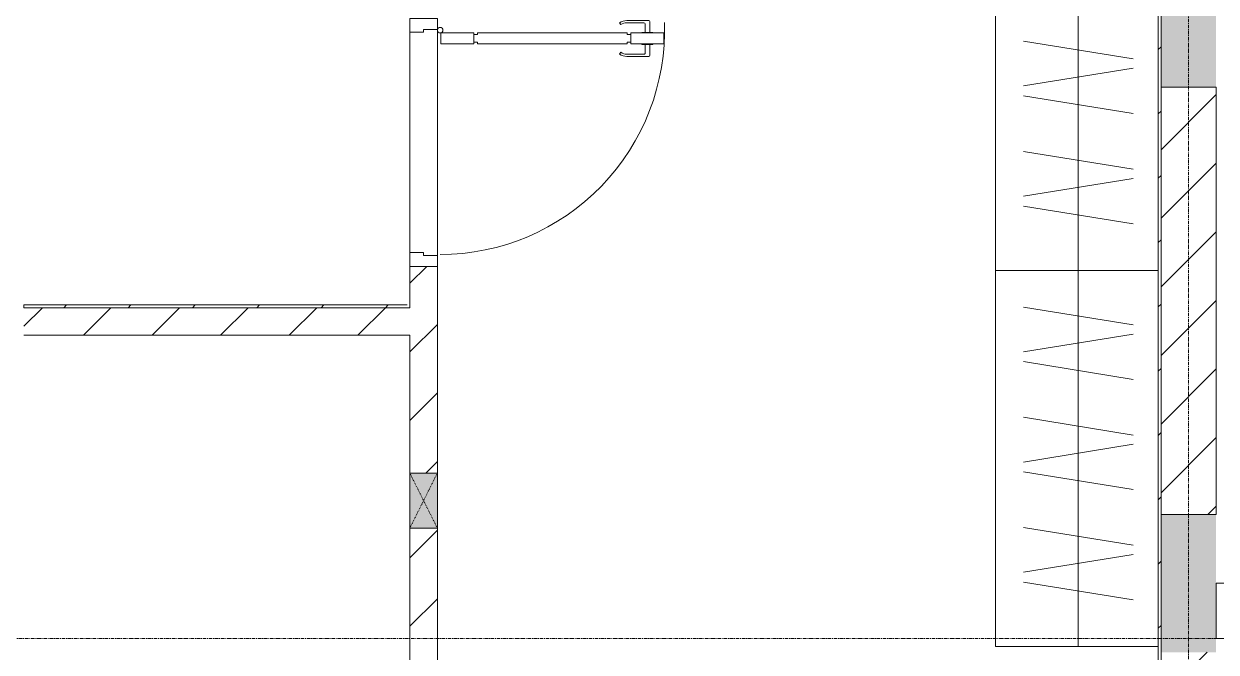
# Model space of a CAD drawing. Header units: millimetres. Extents: x -24439 to 198341, y -52871 to 149926.
# Drawn here: x 73128 to 77453, y 28387 to 30667 of the extents above; entities that cross this region are included whole.
import ezdxf

# ---------------------------------------------------------------- set-up
doc = ezdxf.new("R2010")
doc.units = ezdxf.units.MM
doc.linetypes.add('Dash', pattern=[6, 3, -3])
doc.linetypes.add('Grid Line', pattern=[22.225, 12.7, -3.175, 3.175, -3.175])
for name, color, linetype, lineweight in [('0-1', 7, 'Continuous', 5), ('A-DETL-GENF-1', 9, 'Continuous', 9), ('A-DOOR-1', 9, 'Continuous', 9), ('A-FLOR-1', 9, 'Continuous', 9), ('A-WALL-1', 253, 'Continuous', 18), ('A-WALL-2', 9, 'Continuous', 9), ('A-WALL-3', 113, 'Continuous', 18), ('A-WALL-PATT-1', 10, 'Continuous', 9), ('A-WALL-PATT-2', 9, 'Continuous', 9), ('A-WALL-PATT-3', 111, 'Continuous', 9), ('I-FURN', 30, 'Continuous', 9), ('I-FURN-1', 9, 'Continuous', 9), ('I-WALL-1', 253, 'Continuous', 18), ('S-COLS-1', 254, 'Continuous', 5), ('S-COLS-2', 253, 'Continuous', 18), ('S-COLS-3', 9, 'Continuous', 9), ('S-COLS-HDLN-1', 9, 'Dash', 9), ('S-GRID-1', 1, 'Grid Line', 9)]:
    doc.layers.add(name, color=color, linetype=linetype, lineweight=lineweight)
pattern_1 = [(45, (0, 0), (-124.4508, 124.4508), [])]
pattern_2 = [(45, (0, 0), (-116.67262, 116.67262), [])]

# ---------------------------------------------------------------- blocks, each defined once
blk = doc.blocks.new('NCV_TKTC_KET CAU_rvt-1-TKCS_MB ĐỊNH VỊ CAO ĐỘ THIẾT KẾ')
at = {"layer": 'S-COLS-1'}
for points in [[(77452.6, 30436.9), (77452.6, 30836.9), (77252.6, 30836.9), (77252.6, 30436.9)], [(77252.6, 28386.9), (77452.6, 28386.9), (77452.6, 28886.9), (77252.6, 28886.9)]]:
    blk.add_hatch(color=256, dxfattribs=at).paths.add_polyline_path(points)
at = {"layer": 'S-COLS-2'}
for p, q in [((77252.6, 30836.9), (77252.6, 30436.9)), ((77252.6, 30436.9), (77452.6, 30436.9)), ((77452.6, 28886.9), (77252.6, 28886.9)), ((77252.6, 28886.9), (77252.6, 28386.9))]:
    blk.add_line(p, q, dxfattribs=at)
blk = doc.blocks.new('TU DO PN A - TU DO PN A_dwg__U3-347990-TKCS_MB ĐỊNH VỊ CAO ĐỘ THIẾT KẾ')
at = {"layer": 'I-FURN'}
for p, q in [((197.5, 499), (132.9, 101)), ((231, 499), (295.6, 101)), ((395.7, 499), (331.1, 101)), ((597.5, 499), (532.9, 101)), ((631, 499), (695.6, 101)), ((795.7, 499), (731.1, 101)), ((997.5, 499), (932.9, 101)), ((1031, 499), (1095.6, 101)), ((1195.7, 499), (1131.1, 101)), ((1364.7, 300), (0, 300))]:
    blk.add_line(p, q, dxfattribs=at)
at = {"layer": 'I-FURN', "flags": 128}
blk.add_lwpolyline([(0, 0), (1364.7, 0), (1364.7, 590)], dxfattribs=at)
blk = doc.blocks.new('TU DO PN A - TU DO PN A_dwg-347989-TKCS_MB ĐỊNH VỊ CAO ĐỘ THIẾT KẾ')
at = {"extrusion": (0, 0, -1), "rotation": 270}
blk.add_blockref('TU DO PN A - TU DO PN A_dwg__U3-347990-TKCS_MB ĐỊNH VỊ CAO ĐỘ THIẾT KẾ', (-604.3, 1369.6), dxfattribs=at)
blk = doc.blocks.new('TU DO PN A - TU DO PN A-401067-TKCS_MB ĐỊNH VỊ CAO ĐỘ THIẾT KẾ')
at = {"layer": 'I-FURN-1'}
for p, q in [((10, 0), (600, 0)), ((600, 0), (600, -1364.7))]:
    blk.add_line(p, q, dxfattribs=at)
at = {"extrusion": (0, 0, -1), "zscale": -1, "rotation": 180}
blk.add_blockref('TU DO PN A - TU DO PN A_dwg-347989-TKCS_MB ĐỊNH VỊ CAO ĐỘ THIẾT KẾ', (4.3, 4.8), dxfattribs=at)
blk = doc.blocks.new('DOOR_CW_01 CANH MO-PANEL KINH - DIW_01-900x2200-CỬA GỖ VÂN LAMINATE-553393-TKCS_MB ĐỊNH VỊ CAO ĐỘ THIẾT KẾ')
at = {"layer": 'A-DETL-GENF-1'}
for p, q in [((-397, 872), (-357, 872)), ((-397, 752), (-397, 872)), ((-357, 872), (-357, 752)), ((-399, 831.8), (-397, 831.8)), ((-399, 792.2), (-399, 831.8)), ((-397, 792.2), (-397, 831.8)), ((-357, 792.2), (-357, 831.8)), ((-355, 831.8), (-357, 831.8)), ((-355, 792.2), (-355, 831.8)), ((-442, 737), (-442, 816.5)), ((-399, 820.5), (-438, 820.5)), ((-434, 799.5), (-434, 737)), ((-399, 803.5), (-430, 803.5)), ((-397, 792.2), (-399, 792.2)), ((-357, 792.2), (-355, 792.2)), ((-355, 820.5), (-316, 820.5)), ((-355, 803.5), (-324, 803.5)), ((-320, 799.5), (-320, 737)), ((-312, 737), (-312, 816.5)), ((-357, 752), (-397, 752)), ((-397, 738), (-391, 738)), ((-397, 738), (-397, 196)), ((-363, 752), (-391, 752)), ((-391, 752), (-391, 738)), ((-363, 738), (-363, 752)), ((-357, 738), (-363, 738)), ((-357, 196), (-357, 738)), ((-433.9, 711.2), (-427.3, 715.8)), ((-320.1, 711.2), (-326.7, 715.8)), ((-397, 196), (-391, 196)), ((-357, 182), (-397, 182)), ((-397, 182), (-397, 62)), ((-391, 196), (-391, 182)), ((-391, 182), (-363, 182)), ((-357, 196), (-363, 196)), ((-363, 182), (-363, 196)), ((-357, 62), (-357, 182)), ((-397, 62), (-357, 62))]:
    blk.add_line(p, q, dxfattribs=at)
blk.add_circle((-407, 60), 10, dxfattribs=at)
for centre, radius, start, end in [((-407, 60), 814, 360, 92), ((-438, 816.5), 4, 90, 180), ((-430, 799.5), 4, 90, 180), ((-324, 799.5), 4, 360, 90), ((-316, 816.5), 4, 0, 90), ((-397, 737), 45, 180, 215), ((-397, 737), 37, 180, 215), ((-357, 737), 37, 325, 0), ((-357, 737), 45, 325, 0)]:
    blk.add_arc(centre, radius, start, end, dxfattribs=at)
at = {"layer": 'A-DOOR-1'}
for p, q in [((-410, 50), (-450, 50)), ((-450, 50), (-450, -50)), ((-410, 0), (-410, 50)), ((-407, 50), (-382, 50)), ((450, 50), (410, 50)), ((410, 50), (410, 0)), ((450, -50), (450, 50)), ((-400, 0), (-410, 0)), ((-400, -50), (-400, 0)), ((410, 0), (400, 0)), ((400, 0), (400, -50)), ((-450, -50), (-400, -50)), ((400, -50), (450, -50))]:
    blk.add_line(p, q, dxfattribs=at)
blk = doc.blocks.new('TU DO PN A - TU DO PN A_dwg__U3-V33-TKCS_MB ĐỊNH VỊ CAO ĐỘ THIẾT KẾ')
at = {"layer": 'I-FURN'}
for p, q in [((197.5, 499), (132.9, 101)), ((231, 499), (295.6, 101)), ((395.7, 499), (331.1, 101)), ((597.5, 499), (532.9, 101)), ((631, 499), (695.6, 101)), ((795.7, 499), (731.1, 101)), ((997.5, 499), (932.9, 101)), ((1031, 499), (1095.6, 101)), ((1195.7, 499), (1131.1, 101)), ((1364.7, 300), (0, 300))]:
    blk.add_line(p, q, dxfattribs=at)
at = {"layer": 'I-FURN', "flags": 128}
blk.add_lwpolyline([(0, 590), (0, 0), (1364.7, 0), (1364.7, 590)], dxfattribs=at)
blk = doc.blocks.new('TU DO PN A - TU DO PN A_dwg-V34-TKCS_MB ĐỊNH VỊ CAO ĐỘ THIẾT KẾ')
at = {"extrusion": (0, 0, -1), "rotation": 270}
blk.add_blockref('TU DO PN A - TU DO PN A_dwg__U3-V33-TKCS_MB ĐỊNH VỊ CAO ĐỘ THIẾT KẾ', (-604.3, 1369.6), dxfattribs=at)
blk = doc.blocks.new('TU DO PN A - TU DO PN A-V35-TKCS_MB ĐỊNH VỊ CAO ĐỘ THIẾT KẾ')
at = {"layer": 'I-FURN-1'}
for p, q in [((10, 0), (600, 0)), ((600, 0), (600, -1364.7)), ((600, -1364.7), (10, -1364.7))]:
    blk.add_line(p, q, dxfattribs=at)
at = {"extrusion": (0, 0, -1), "zscale": -1, "rotation": 180}
blk.add_blockref('TU DO PN A - TU DO PN A_dwg-V34-TKCS_MB ĐỊNH VỊ CAO ĐỘ THIẾT KẾ', (4.3, 4.8), dxfattribs=at)
blk = doc.blocks.new('G1_SOF - BO TRU - 100x200-V61-TKCS_MB ĐỊNH VỊ CAO ĐỘ THIẾT KẾ')
at = {"layer": 'S-COLS-3'}
blk.add_hatch(color=256, dxfattribs=at).paths.add_polyline_path([(50, -100), (50, 100), (-50, 100), (-50, -100)])
at = {"layer": 'S-COLS-2'}
for p, q in [((50, 100), (-50, 100)), ((-50, 100), (-50, -100)), ((50, -100), (50, 100)), ((-50, -100), (50, -100))]:
    blk.add_line(p, q, dxfattribs=at)
at = {"layer": 'S-COLS-HDLN-1'}
for p, q in [((50, 100), (-50, -100)), ((-50, 100), (50, -100))]:
    blk.add_line(p, q, dxfattribs=at)
blk = doc.blocks.new('NCV_TKTC_TANG 1_rvt-1-TKCS_MB ĐỊNH VỊ CAO ĐỘ THIẾT KẾ')
at = {"layer": 'A-WALL-PATT-1'}
h = blk.add_hatch(dxfattribs=at)
h.set_pattern_fill('FP_2', color=256, style=0, pattern_type=2)
h.set_pattern_definition(pattern_1)
h.paths.add_polyline_path([(74527.6, 24736.9), (74627.6, 24736.9), (74627.6, 28836.9), (74527.6, 28836.9), (74527.6, 25077)])
h.paths.add_polyline_path([(74577.6, 29036.9), (74627.6, 29036.9), (74627.6, 29786.9), (74527.6, 29786.9), (74527.6, 29036.9), (74538, 29036.9)])
h.paths.add_polyline_path([(74577.6, 30686.9), (74627.6, 30686.9), (74627.6, 31136.9), (74527.6, 31136.9), (74527.6, 30686.9)])
h = blk.add_hatch(dxfattribs=at)
h.set_pattern_fill('FP_2', color=256, style=0, pattern_type=2)
h.set_pattern_definition(pattern_1)
h.paths.add_polyline_path([(73127.6, 29536.9), (74527.6, 29536.9), (74527.6, 29636.9), (73127.6, 29636.9), (73127.6, 29586.9)])
h.paths.add_polyline_path([(72027.6, 29536.9), (72227.6, 29536.9), (72227.6, 29636.9), (72027.6, 29636.9)])
at = {"layer": 'A-WALL-PATT-2'}
h = blk.add_hatch(dxfattribs=at)
h.set_pattern_fill('FP_3', color=256, style=0, pattern_type=2)
h.set_pattern_definition(pattern_2)
h.paths.add_polyline_path([(77252.6, 25536.9), (77252.6, 31136.9), (77242.6, 31136.9), (77242.6, 25536.9)])
h = blk.add_hatch(dxfattribs=at)
h.set_pattern_fill('FP_3', color=256, style=0, pattern_type=2)
h.set_pattern_definition(pattern_2)
h.paths.add_polyline_path([(72017.6, 29636.9), (72227.6, 29636.9), (72227.6, 29646.9), (72017.6, 29646.9)])
h.paths.add_polyline_path([(74527.6, 29636.9), (74527.6, 29646.9), (73127.6, 29646.9), (73127.6, 29636.9), (74350.3, 29636.9)])
at = {"layer": 'A-FLOR-1'}
for p, q in [((74527.6, 29836.9), (74527.6, 30636.9)), ((74627.6, 30646.9), (74627.6, 29826.9))]:
    blk.add_line(p, q, dxfattribs=at)
at = {"layer": 'A-WALL-1'}
for p, q in [((74527.6, 29646.9), (74527.6, 29636.9)), ((74517.6, 29536.9), (74527.6, 29536.9)), ((74527.6, 29536.9), (74527.6, 29036.9)), ((74527.6, 28836.9), (74527.6, 24736.9))]:
    blk.add_line(p, q, dxfattribs=at)
at = {"layer": 'A-WALL-2'}
for p, q in [((74527.6, 29836.9), (74527.6, 30636.9)), ((74627.6, 30646.9), (74627.6, 29826.9)), ((74527.6, 29786.9), (74527.6, 29646.9)), ((74627.6, 29036.9), (74627.6, 29786.9)), ((74527.6, 29636.9), (73127.6, 29636.9)), ((73127.6, 29636.9), (74527.6, 29636.9)), ((73127.6, 29536.9), (74517.6, 29536.9)), ((74627.6, 24736.9), (74627.6, 28836.9))]:
    blk.add_line(p, q, dxfattribs=at)
at = {"layer": 'I-WALL-1'}
for p, q in [((77242.6, 31126.9), (77242.6, 25546.9)), ((77252.6, 25536.9), (77252.6, 31136.9)), ((74517.6, 29646.9), (73127.6, 29646.9)), ((73127.6, 29646.9), (73127.6, 29636.9)), ((74527.6, 29636.9), (74527.6, 29646.9))]:
    blk.add_line(p, q, dxfattribs=at)
at = {"layer": 'A-DOOR-1', "rotation": 269.9999999999995}
blk.add_blockref('DOOR_CW_01 CANH MO-PANEL KINH - DIW_01-900x2200-CỬA GỖ VÂN LAMINATE-553393-TKCS_MB ĐỊNH VỊ CAO ĐỘ THIẾT KẾ', (74577.6, 30236.9), dxfattribs=at)
at = {"layer": 'I-FURN-1', "rotation": 180}
for name, p in [('TU DO PN A - TU DO PN A-401067-TKCS_MB ĐỊNH VỊ CAO ĐỘ THIẾT KẾ', (77252.6, 29772.2)), ('TU DO PN A - TU DO PN A-V35-TKCS_MB ĐỊNH VỊ CAO ĐỘ THIẾT KẾ', (77252.6, 28407.5))]:
    blk.add_blockref(name, p, dxfattribs=at)
at = {"layer": 'S-COLS-3', "rotation": 180}
blk.add_blockref('G1_SOF - BO TRU - 100x200-V61-TKCS_MB ĐỊNH VỊ CAO ĐỘ THIẾT KẾ', (74577.6, 28936.9), dxfattribs=at)

msp = doc.modelspace()

# ---------------------------------------------------------------- hatches: boundary and pattern name
at = {"layer": 'A-WALL-PATT-3'}
h = msp.add_hatch(dxfattribs=at)
h.set_pattern_fill('FP_1', color=256, style=0, pattern_type=2)
h.set_pattern_definition(pattern_1)
h.paths.add_polyline_path([(77252.6, 28886.9), (77452.6, 28886.9), (77452.6, 30436.9), (77252.6, 30436.9)])
h = msp.add_hatch(dxfattribs=at)
h.set_pattern_fill('FP_1', color=256, style=0, pattern_type=2)
h.set_pattern_definition(pattern_1)
h.paths.add_polyline_path([(77252.6, 25536.9), (77452.6, 25536.9), (77452.6, 28386.9), (77252.6, 28386.9), (77252.6, 26063.3)])

# ---------------------------------------------------------------- linework, layer by layer
at = {"layer": 'A-WALL-3'}
for p, q in [((77452.6, 30436.9), (77252.6, 30436.9)), ((77252.6, 30436.9), (77252.6, 28886.9)), ((77452.6, 28886.9), (77452.6, 30436.9)), ((77252.6, 28886.9), (77452.6, 28886.9)), ((80052.6, 28636.9), (77452.6, 28636.9)), ((77452.6, 28636.9), (77452.6, 28436.9)), ((77452.6, 28436.9), (79777.6, 28436.9))]:
    msp.add_line(p, q, dxfattribs=at)
at = {"layer": 'S-GRID-1'}
for p, q in [((77352.6, 20960.6), (77352.6, 80482.7)), ((131551.8, 28436.9), (29351.8, 28436.9))]:
    msp.add_line(p, q, dxfattribs=at)

# ---------------------------------------------------------------- block references
at = {"layer": '0-1'}
for name in ['NCV_TKTC_KET CAU_rvt-1-TKCS_MB ĐỊNH VỊ CAO ĐỘ THIẾT KẾ', 'NCV_TKTC_TANG 1_rvt-1-TKCS_MB ĐỊNH VỊ CAO ĐỘ THIẾT KẾ']:
    msp.add_blockref(name, (0, 0), dxfattribs=at)

doc.saveas('drawing.dxf')
